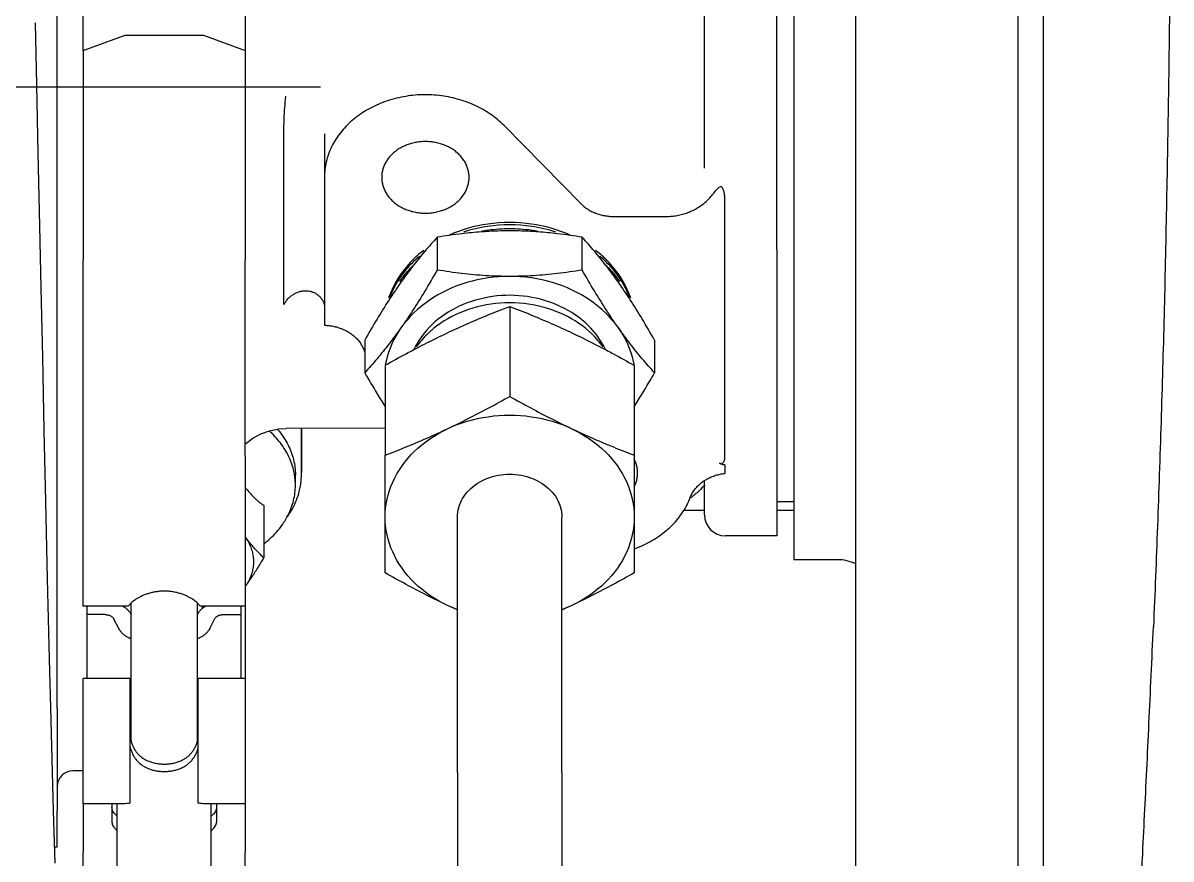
# Model space of a CAD drawing. Header units: millimetres. Extents: x 156850 to 204135, y 56350 to 74150.
# Drawn here: x 175029.2 to 175139, y 62129.1 to 62209.1 of the extents above; entities that cross this region are included whole.
import ezdxf

# ---------------------------------------------------------------- set-up
doc = ezdxf.new("R2010")
doc.units = ezdxf.units.MM
doc.header["$LTSCALE"] = 150
doc.linetypes.add('X-2F-PLAN$0$CENTER', pattern=[2, 1.25, -0.25, 0.25, -0.25])
doc.layers.add('-----33 Equipment', color=5, linetype='Continuous')

# ---------------------------------------------------------------- blocks, each defined once
blk = doc.blocks.new('X-2F-PLAN$0$A$C73FA2420')
at = {"color": 0, "linetype": 'X-2F-PLAN$0$CENTER', "ltscale": 2}
blk.add_line((2448.733949000714, 1095.974610281875), (2448.733949000714, 580.5806102819042), dxfattribs=at)
at = {"color": 0, "linetype": 'Continuous'}
for p, q in [((2376.025515997666, 606.0186525559984), (2376.028137515648, 605.7820058118086)), ((2376.028132098494, 605.782005811925), (2376.557571513578, 605.7820513985935)), ((2376.557571513578, 605.7820513985935), (2379.509900788893, 605.7821116466075)), ((2389.291750744218, 605.7821742640226), (2379.509900788893, 605.7821116466075)), ((2389.291750744218, 605.7821742640226), (2511.628775831661, 605.7815814896021)), ((2383.299319092766, 603.2822424360784), (2383.29936565354, 604.2652533248183)), ((2371.922725867713, 603.284080417885), (2375.517801199458, 603.2836038926034)), ((2380.148041852517, 603.2831704528071), (2375.517801199458, 603.2836038926034)), ((2380.14821174473, 599.5394557471736), (2380.148034458747, 603.2823907597922)), ((2380.148041779641, 603.2823907666025), (2382.081142671406, 603.2822333081276)), ((2382.081142671406, 603.2822333081276), (2382.748040573089, 603.2822353633819)), ((2382.748040573089, 603.2822353633819), (2382.894911929616, 603.2822368181078)), ((2382.894911929616, 603.2822368181078), (2383.663025186164, 603.2822489751852)), ((2383.663025186164, 603.2822489751852), (2389.161778875161, 603.282524837181)), ((2389.161778875161, 603.282524837181), (2389.548028357327, 603.2825573920272)), ((2389.548028357327, 603.2825573920272), (2390.185268150759, 603.2826156310039)), ((2390.185268150759, 603.2826156310039), (2390.631893371115, 603.2826622831053)), ((2390.631893371115, 603.2826622831053), (2392.148030429496, 603.2829591513728)), ((2392.148247590056, 598.7829591580085), (2392.148034445243, 603.2829591457848)), ((2392.148052655626, 602.8984946683049), (2398.246912964387, 602.898401415383)), ((2398.246912964387, 602.898401415383), (2399.053570349817, 602.8984839572804)), ((2398.246994334972, 601.1804719201173), (2398.246912964387, 602.898401415383)), ((2399.053753733751, 599.026806143811), (2399.053552166326, 603.2823823142098)), ((2399.053568675648, 603.2823823179933), (2400.891199153266, 603.2822254187777)), ((2400.891199153266, 603.2822254187777), (2401.053552170051, 603.2822251726175)), ((2401.053552170051, 603.2822251726175), (2406.718353100005, 603.2824201593758)), ((2406.718353100005, 603.2824201593758), (2406.783899403643, 603.2824241679045)), ((2406.783899403643, 603.2824241679045), (2407.953170112101, 603.2825073372805)), ((2407.953170112101, 603.2825073372805), (2408.105802882928, 603.282519936678)), ((2408.105802882928, 603.282519936678), (2408.992798970197, 603.2825976224849)), ((2408.992798970197, 603.2825976224849), (2409.053551767021, 603.2826038200292)), ((2409.053551767021, 603.2826038200292), (2409.856316522113, 603.2826909879223)), ((2409.856316522113, 603.2826909879223), (2413.406619627029, 603.2829337253934)), ((2413.406619627029, 603.2829337253934), (2432.153963066172, 603.2835904581007)), ((2452.219865300925, 603.2844458235195), (2432.153963066172, 603.2835904581007)), ((2452.219865300925, 603.2844458235195), (2453.675944400718, 599.2845192342065)), ((2452.220031776465, 603.2845308731776), (2524.399016373791, 603.2914221155806)), ((2380.148164676968, 600.5331704610144), (2378.402312456514, 600.5333338913042)), ((2370.505618649535, 600.0326819620095), (2380.148188383086, 600.0326776542934)), ((2396.919316288899, 599.8826675898163), (2397.827458703076, 600.3441025600187)), ((2380.20970212575, 598.7823453323217), (2383.028358628624, 598.782238421787)), ((2383.028358628624, 598.782238421787), (2386.435978075257, 598.7823505447013)), ((2386.143721295521, 598.707674994017), (2399.349381547188, 598.7076690946124)), ((2386.435978075257, 598.7823505447013), (2389.548249681829, 598.7825575046008)), ((2389.548249681829, 598.7825575046008), (2389.998087211628, 598.7825981130009)), ((2389.998087211628, 598.7825981130009), (2390.441416530055, 598.782642322185)), ((2390.441416530055, 598.782642322185), (2392.148239618167, 598.7829591638292)), ((2453.675944400718, 599.2845192342065), (2453.67629964184, 591.7845192545792)), ((2380.210010001436, 592.2823453500168), (2383.029517098214, 592.2822384507745)), ((2383.029517098214, 592.2822384507745), (2386.437774774968, 592.2823506399291)), ((2386.142656524084, 592.3576749945059), (2399.350374714122, 592.3576690942282)), ((2386.437774774968, 592.2823506399291), (2389.548553414177, 592.2825575218885)), ((2389.548553414177, 592.2825575218885), (2389.998395087314, 592.2825981305796)), ((2389.998395087314, 592.2825981305796), (2390.442424317938, 592.282642414677)), ((2390.442424317938, 592.282642414677), (2392.148547492805, 592.2829591814079)), ((2392.148768610437, 587.7829591879272), (2392.148555465741, 592.2829591757036)), ((2398.860986354994, 591.8647563580889), (2399.054092966369, 591.8647875683964)), ((2399.05428633152, 587.782382356294), (2399.054084764095, 592.0379585194751)), ((2453.67629964184, 591.7845192545792), (2452.22059946612, 587.7844458656036)), ((2370.505614629015, 591.0326819620095), (2380.148614672595, 591.0326776541187)), ((2380.148768623942, 587.7823908018763), (2380.148591338075, 591.5253234495176)), ((2396.919728311128, 591.1838830881752), (2397.827914428664, 590.7226339753252)), ((2380.148638331913, 590.5331704881974), (2378.402786111459, 590.5333339184872)), ((2398.247529286542, 589.8863504818873), (2398.247610657127, 588.1684209866798)), ((2371.928424270358, 587.7840796008823), (2375.518535364652, 587.7836039346876)), ((2380.148776022019, 587.7831704948912), (2375.518535364652, 587.7836039346876)), ((2382.081881345133, 587.7822333502118), (2380.148775949026, 587.7823908086866)), ((2382.748774738284, 587.7822354055243), (2382.081881345133, 587.7822333502118)), ((2382.895646094927, 587.7822368600755), (2382.748774738284, 587.7822354055243)), ((2383.663762230426, 587.7822490173276), (2382.895646094927, 587.7822368600755)), ((2389.16251438309, 587.7825248793815), (2383.663762230426, 587.7822490173276)), ((2389.548762522521, 587.7825574341114), (2389.16251438309, 587.7825248793815)), ((2390.186003123643, 587.7826156732044), (2389.548762522521, 587.7825574341114)), ((2390.632627848419, 587.7826623251894), (2390.186003123643, 587.7826156732044)), ((2392.14876459667, 587.7829591935151), (2390.632627848419, 587.7826623251894)), ((2392.148750348482, 588.1685142394854), (2398.247610657127, 588.1684209866798)), ((2399.054285621271, 587.78960663412), (2392.148763936479, 587.7888942469144)), ((2398.247610657127, 588.1684209866798), (2399.054268042673, 588.1685035285191)), ((2400.89193723572, 587.7822254608036), (2399.054302839679, 587.7823823600193)), ((2401.054286742699, 587.7822252145852), (2400.89193723572, 587.7822254608036)), ((2406.719087265199, 587.7824202015181), (2401.054286742699, 587.7822252145852)), ((2406.784634881653, 587.7824242099887), (2406.719087265199, 587.7824202015181)), ((2407.953907054034, 587.7825073795975), (2406.784634881653, 587.7824242099887)), ((2408.106537048123, 587.7825199788203), (2407.953907054034, 587.7825073795975)), ((2408.993537086411, 587.7825976649765), (2408.106537048123, 587.7825199788203)), ((2409.054286339669, 587.7826038621133), (2408.993537086411, 587.7825976649765)), ((2409.857050687424, 587.7826910300064), (2409.054286339669, 587.7826038621133)), ((2413.407353792223, 587.7829337674193), (2409.857050687424, 587.7826910300064)), ((2413.407353792223, 587.7829337674193), (2432.155766756041, 587.7835905393003)), ((2452.22059946612, 587.7844458656036), (2432.155766756041, 587.7835905393003)), ((2524.515389386448, 587.7914634695044), (2452.220765940961, 587.7845309149125)), ((2408.693593975971, 586.0103081840207), (2403.673121842206, 586.0103081840207)), ((2427.919524550671, 584.0844453740283), (2444.724081660039, 584.0831361737219)), ((2410.633897747379, 582.9917313756305), (2411.598079161835, 582.9917313756305)), ((2416.08778574504, 574.4088676518877), (2416.050784264109, 583.8821890020045)), ((2411.031376659754, 582.4352277201251), (2411.695311447489, 582.4011133341119)), ((2411.695134581416, 582.3943627682747), (2411.942514296854, 582.3878813731135)), ((2411.695311447489, 582.4011133341119), (2416.056569140521, 582.4011133341119)), ((2411.942514296854, 582.3878813731135), (2416.056701172376, 582.3673098246218)), ((2444.254485053243, 580.2102446730132), (2425.933710292913, 580.2076186406775)), ((2424.522401965922, 576.3605041435803), (2421.390980035649, 576.3601746024797)), ((2402.235080177314, 574.4085949960281), (2407.582913245424, 574.4085652055219)), ((2407.582913245424, 574.4085652055219), (2413.496908116387, 574.4085949960281)), ((2422.107969161472, 574.4095011972822), (2413.496908116387, 574.4085949960281)), ((2434.351906868513, 569.4311178210191), (2431.220484938356, 569.4307882799185)), ((2383.13048868312, 567.501034961897), (2368.447015088168, 567.501034961897)), ((2383.130315573653, 567.5010349528166), (2404.021242734743, 567.501940373797)), ((2404.020889659645, 567.5019403552287), (2407.582799277618, 567.5023151995265)), ((2427.73929534771, 562.5032512189937), (2419.128234302625, 562.5023450176814)), ((2437.582566072932, 555.7117464215262), (2445.041710593505, 563.043140806898)), ((2383.13048868312, 557.501034961897), (2368.447177379043, 557.501034961897)), ((2383.130661792471, 557.5010349709773), (2404.021588953561, 557.501940392016)), ((2404.021942028543, 557.5019404105842), (2407.583851646516, 557.502315254882)), ((2431.219845571555, 555.5743819120107), (2434.351267501828, 555.5747114531114)), ((2436.342540967278, 552.548779845878), (2436.343241876108, 547.4876078803791)), ((2407.583737678826, 550.5960652488866), (2402.235904610716, 550.5960950393928)), ((2413.497732549673, 550.5960950393928), (2407.583737678826, 550.5960652488866)), ((2422.108793594874, 550.5970012405887), (2413.497732549789, 550.5960950392764)), ((2424.521123232436, 548.6476914075902), (2421.389701302163, 548.6473618664895)), ((2408.233949000714, 545.8439919694792), (2408.233949000714, 543.8787044173805)), ((2407.785033399239, 543.8785048460122), (2411.070313070086, 543.8793326216983)), ((2407.862138726166, 543.8785739931045), (2411.070313309901, 543.87933223648)), ((2440.960127043421, 543.8840347917867), (2485.116580731818, 543.8896496052039)), ((2405.785983614624, 536.9682279421249), (2405.785303641227, 541.8782278937288)), ((2412.567008242477, 541.9281738079153), (2411.764681970584, 541.9280486596981)), ((2413.322874899022, 541.9241831058753), (2437.984790613642, 541.9280005216133)), ((2409.037422963302, 536.9690586215002), (2405.785997375264, 536.9682279403205)), ((2408.233949000714, 536.9688980256906), (2408.233949000714, 535.3215739232255)), ((2491.637966759037, 536.9801173669985), (2409.037422963302, 536.9690586215002)), ((2409.037651189254, 535.3212173043867), (2409.037423036527, 536.9686782255885)), ((2403.500873957528, 531.1595618196297), (2403.500297726714, 535.3204504504101)), ((2409.037651098566, 535.321721102926), (2403.500315515441, 535.3204504534951)), ((2488.386771473102, 535.3327100637252), (2409.037651098566, 535.321721102926)), ((2348.020877678995, 529.4016176704899), (2385.058078451897, 529.4054076966131)), ((2385.058078451897, 529.4054076966131), (2568.459520660923, 529.410558648)), ((2385.058886089013, 513.9054070960265), (2348.021685259417, 513.9016163549968)), ((2568.380198335275, 513.9105703132227), (2385.058886089013, 513.9054070960265)), ((2525.383219978074, 511.4884457596927), (2368.568378057214, 511.5061365782749))]:
    blk.add_line(p, q, dxfattribs=at)
for points in [[(2415.854367327993, 607.0021360616083), (2422.870048747165, 607.1506382126827), (2429.491059918771, 607.2991952096927), (2435.459490196547, 607.4256084808148)], [(2435.45943968033, 607.4256074705045), (2442.396376344725, 607.5742698886315), (2448.951492006541, 607.7222635559156), (2454.857837406103, 607.8468087671208)], [(2374.469656439382, 605.9739529545186), (2379.475586739718, 606.1177725482266), (2384.432729703141, 606.2608362627216), (2389.331774982507, 606.3924535894184), (2394.031103666755, 606.5052827430773)], [(2394.030636442127, 606.5052721967804), (2401.688583786716, 606.6853786081192), (2409.05774980667, 606.8581779783126), (2415.854567594477, 607.0021400232217)], [(2414.587646423955, 587.7829750829842), (2414.630516591365, 587.7391546537983), (2415.136380325188, 587.048922944814), (2415.541164534166, 586.2842877759831), (2415.836526706116, 585.4564035399235), (2416.011162970914, 584.5744286429253), (2416.053229476092, 583.8822497295914)]]:
    blk.add_lwpolyline(points, dxfattribs=at)
for centre, radius, start, end in [((2381.779365653871, 604.2652241914766), 1.52, 0.001098166352612325, 88.8108405055648), ((2407.785303622019, 541.8785048685968), 2, 90.00793474551011, 180.0079347455097), ((2399.500873995945, 531.1590078697773), 4, 333.9900723417545, 0.007934745509656838)]:
    blk.add_arc(centre, radius, start, end, dxfattribs=at)
for points, start_tangent, end_tangent in [([(2378.402199005359, 600.5333338922937), (2378.201365281013, 600.5040424881154), (2378.002776803914, 600.416474071506), (2377.80887529382, 600.2716553012142), (2377.621934068389, 600.0712840447086), (2377.592831656337, 600.0342427685973)], (-0.9999999971004535, -7.613540196643432e-05), (-0.6093579296505668, -0.7928952727585379)), ([(2378.985277615138, 600.0342452281038), (2379.014453011216, 600.0713814761257), (2379.201394236647, 600.2717527326313), (2379.395295746857, 600.416571502923), (2379.593884223839, 600.5041399194743), (2379.794717948185, 600.5334313237108)], (0.6093154835437505, 0.792927891751265), (0.999999997099393, 7.613538851972928e-05)), ([(2398.246994334972, 601.1804719201173), (2398.239579163957, 601.045080927317), (2398.217493509874, 600.9128402858041), (2398.181251534028, 600.7868279943941), (2398.131696856348, 600.6699770888081), (2398.069982933113, 600.565007392317), (2397.997546211816, 600.474362207402), (2397.916072694352, 600.4001514491974), (2397.827458703076, 600.3441025600187)], (4.736550606752654e-05, -0.9999999988791386), (-0.8915169130564682, -0.452987410131782)), ([(2380.20970212575, 598.7823453323217), (2380.171623741277, 599.1209010762977), (2380.150817146758, 599.4181373576284), (2380.148185827886, 599.5442773572868)], (-0.1246974637911795, 0.9921948107719063), (-0.0006736546621009147, 0.9999997730946241)), ([(2395.922835413483, 598.7087127988925), (2396.016857035342, 598.9160285139224), (2396.160614340915, 599.1683062323136), (2396.325328256818, 599.394251577789), (2396.508543277858, 599.590496225981), (2396.707528090337, 599.754114621086), (2396.919316288899, 599.8826675898163)], (0.3778856662321131, 0.9258522685916486), (0.8915169130620269, 0.4529874101129385)), ([(2399.056391564896, 599.4802714816178), (2399.015080238809, 599.4140457249014), (2398.850366323022, 599.1881003793096)], (-0.5164761959162857, -0.8563015468010876), (-0.6359842046175744, -0.7717020742982954)), ([(2385.27280345792, 598.7078302477021), (2384.949522226583, 598.5780003712862), (2384.647469886928, 598.4147685599746), (2384.369474157807, 598.217435927887), (2384.116497003706, 597.9844436718267), (2383.89058925875, 597.7150761692901), (2383.694603055599, 597.410331619205), (2383.531548041268, 597.0735702136881), (2383.403793864883, 596.710432086722), (2383.312564703287, 596.3278971578111), (2383.258043719223, 595.9330515469774), (2383.239941325737, 595.5323433831218)], (-0.9464521956974632, -0.3228439890387682), (4.736549396062364e-05, -0.9999999988784711)), ([(2386.142717712326, 598.7111340726842), (2386.01035751123, 598.6701728487969), (2385.693448724691, 598.5486385936965), (2385.396315222024, 598.3975075256894), (2385.119560405263, 598.2138500164147), (2384.864430295071, 597.9944879554096), (2384.633348433767, 597.7366668556933), (2384.43002200732, 597.4392836038023), (2384.258895909763, 597.1043423510273), (2384.123941673315, 596.7376260771998), (2384.027472605347, 596.3476324930089), (2383.969952728949, 595.9433131294209), (2383.950898265815, 595.5324244386284)], (-0.9603956874538583, -0.2786397737658822), (4.736550605136941e-05, -0.9999999988781835)), ([(2385.533368702163, 598.7856741793221), (2385.27280345792, 598.7078302477021)], (-0.9680901283166942, -0.2506022814176068), (-0.9464521956843531, -0.3228439890740803)), ([(2386.435447311844, 598.7848086958984), (2386.346230063122, 598.7646208376973), (2386.142717712326, 598.7111340726842)], (-0.9774739849753834, -0.2110559373525066), (-0.960395687472213, -0.2786397736972759)), ([(2389.498055612552, 598.7070933934301), (2389.528797151055, 598.7649836044875), (2389.536720365984, 598.7816800891305)], (0.4942744914836315, 0.869305888091329), (0.4068370030882539, 0.913500767868445)), ([(2390.357378888526, 598.7077108632075), (2390.359130929108, 598.7094017724157), (2390.44062462647, 598.7842975303065)], (0.7193945942697794, 0.6946016254737233), (0.7620712239502866, 0.6474932043144045)), ([(2398.850366323022, 599.1881003793096), (2398.66715130175, 598.9918557311757), (2398.468166489387, 598.828237336129), (2398.270034732763, 598.7067067893222)], (-0.6359842046686272, -0.7717020742551765), (-0.8870906881022723, -0.4615951809598292)), ([(2399.11977731972, 598.9080472179921), (2399.060562001076, 598.9914474553079), (2399.055023222463, 599.0279294681968)], (-0.7154899215339197, 0.6986230544331558), (0.003430566295736364, 0.999994115593597)), ([(2399.350518283783, 598.7087558560888), (2399.30827332323, 598.7517269944074), (2399.202618607902, 598.847735764226), (2399.11977731972, 598.9080472179921)], (-0.6910393935986695, 0.7228170975420593), (-0.8532218231433994, 0.521548195761836)), ([(2399.351527722436, 592.3565676262951), (2399.4325642396, 592.4457626247895), (2399.568809985183, 592.6147759016021), (2399.71159724216, 592.8186224764213), (2399.856708104606, 593.0577977232169), (2399.999538669479, 593.3326655916753), (2400.134272571304, 593.6414484439883), (2400.254725579172, 593.9804944191128), (2400.355062075425, 594.3446314602043), (2400.430599143147, 594.7289749450283), (2400.477584326407, 595.1280843419954), (2400.493400334031, 595.5348887796863), (2400.477121845237, 595.9417428239831), (2400.429627265665, 596.3411564488779), (2400.353414452518, 596.7263097832911), (2400.25243684242, 597.0907430162188), (2400.132025648956, 597.4282408176805), (2399.998303589527, 597.7339684278122), (2399.856632655603, 598.0064223799272), (2399.711445593624, 598.2457348288153), (2399.567991642049, 598.4504832085804), (2399.431901628384, 598.6192278750823), (2399.350518283783, 598.7087558560888)], (0.6907608144179727, 0.7230833266356447), (-0.691039393655688, 0.7228170974854293)), ([(2383.239941325737, 595.5323433831218), (2383.258081678301, 595.1316352165304), (2383.312640062184, 594.7367897147778), (2383.403905421845, 594.3542554146261), (2383.531693918747, 593.9911188381957), (2383.694780728314, 593.6543604346225), (2383.89079567662, 593.3496209196746), (2384.116728850058, 593.0802609660313), (2384.369728072546, 592.8472792162211), (2384.647742603789, 592.6499604790006), (2384.949810535414, 592.4867464405252), (2385.271626045927, 592.3574429338914)], (4.736550200612241e-05, -0.9999999988783049), (0.9463284595052773, -0.3232065078711977)), ([(2383.950898265815, 595.5324244386284), (2383.969991657417, 595.1215356959146), (2384.027549840393, 594.7172164805233), (2384.124055868015, 594.3272236259072), (2384.259044869686, 593.9605093731079), (2384.430202726624, 593.625572211924), (2384.633557417663, 593.328195720329), (2384.864663826651, 593.0703846500255), (2385.119814216974, 592.8510367763229), (2385.396585960407, 592.6673972379067), (2385.693733852473, 592.5162881371216), (2386.010654240847, 592.3947806725046), (2386.141655252781, 592.3542272432242)], (4.736550447727807e-05, -0.9999999988780547), (0.9603230032778731, -0.2788901744094779)), ([(2380.148565910989, 591.5205062102759), (2380.151183247915, 591.6465727748), (2380.171958383988, 591.943767070421), (2380.210010001436, 592.2823453500168)], (0.0005799279115312203, 0.9999998318431057), (0.1246155396941615, 0.9922051034271423)), ([(2385.271626045927, 592.3574429338914), (2385.276016575983, 592.3559467343148), (2385.534279500716, 592.2789583643316)], (0.946328459379037, -0.3232065083312248), (0.968151016277072, -0.250366950055923)), ([(2386.141655252781, 592.3542272432242), (2386.346535971039, 592.300364734896), (2386.437239393941, 592.2798659733962)], (0.9603230032505137, -0.278890174494618), (0.9775637906257627, -0.210639586127847)), ([(2389.535072213621, 592.2828500489122), (2389.529103351641, 592.3007275465061), (2389.500053567463, 592.3592042726232)], (-0.2835557577724325, 0.9589557509165001), (-0.5214788492120725, 0.853264208692183)), ([(2390.440941124922, 592.2816202915856), (2390.358269330813, 592.3576478401083)], (-0.761924885081329, 0.6476653993354986), (-0.7195511053220409, 0.6944394911206776)), ([(2396.919728311128, 591.1838830881752), (2396.707927936688, 591.31239271292), (2396.508927626419, 591.4759703839081), (2396.325694016647, 591.6721775348997), (2396.160958698369, 591.8980891692918), (2396.01717749564, 592.150337464991), (2395.923551883316, 592.3566164094955)], (-0.8915993892074824, 0.4528250535983576), (-0.3783221142031651, 0.9256740127616944)), ([(2398.272875233204, 592.3587963610771), (2398.468478609342, 592.2386303063831), (2398.667478919728, 592.0750526355114), (2398.850712529384, 591.8788454845198)], (0.886343484003491, -0.4630283235047342), (0.6360916240169487, -0.7716135340041641)), ([(2398.850712529384, 591.8788454845198), (2399.015447847662, 591.6529338501277), (2399.056765529327, 591.5867164119845)], (0.6360916238322141, -0.7716135341553445), (0.5165823693095974, -0.8562374995941504)), ([(2399.055356960627, 592.0368353492813), (2399.060889712884, 592.0732856853865), (2399.120097104227, 592.1566234984202)], (-0.003540087485369931, 0.999993733867971), (0.7156937167812004, 0.6984142780350073)), ([(2399.120097104227, 592.1566234984202), (2399.202870048815, 592.2168416720815), (2399.308534146519, 592.3128229500144), (2399.351527722436, 592.3565676262951)], (0.8534589701901562, 0.521160038952688), (0.6907608144558036, 0.7230833266107927)), ([(2377.594346449361, 591.0311614847742), (2377.622363945935, 590.9955298727145), (2377.809324154514, 590.7951236151275), (2378.003239385202, 590.6502685408923), (2378.201836159336, 590.5626629436156), (2378.402786111459, 590.5333339184872)], (0.6099828173743355, -0.7924146405150313), (0.9999999956203347, -9.36106060203675e-05)), ([(2379.795305054286, 590.5334313499043), (2379.594355102163, 590.5627603749745), (2379.395758328028, 590.6503659723094), (2379.201843097224, 590.7952210464864), (2379.014882888761, 590.9956273041316), (2378.986938450951, 591.0311640125001)], (-0.9999999956214229, 9.361060938313767e-05), (-0.6100252973373224, 0.7923819386007399)), ([(2397.827914428664, 590.7226339753252), (2397.9165337343, 590.6666032174253), (2397.998014283832, 590.5924091287889), (2398.070459592156, 590.501778764592), (2398.132183457725, 590.3968216960784), (2398.181749201962, 590.2799809327116), (2398.218003112008, 590.1539760620217), (2398.240101290867, 590.0217399473186), (2398.247529286542, 589.8863504818873)], (0.891599389209829, -0.452825053582363), (4.736548170517624e-05, -0.9999999988794315)), ([(2400.956499920692, 587.7816422948963), (2401.019429645152, 587.7350078616291)], (0.8022904157914051, -0.5969339064957118), (0.8045723733524421, -0.5938546085038349)), ([(2401.023403573316, 587.7362598467735), (2400.964088813867, 587.77773805568)], (-0.8239277513090206, 0.5666948566992409), (-0.8150480243792887, 0.5793934051704377)), ([(2401.019429645152, 587.7350078616291), (2401.271260524401, 587.5519866427057), (2401.705513929715, 587.2486103376141), (2402.1601965148, 586.9451038730913), (2402.636707553873, 586.6398212815984), (2403.138807233539, 586.3297211366007), (2403.673121842206, 586.0103081840207)], (0.8045723733610396, -0.5938546084912547), (0.8616655485792882, -0.5074765830949093)), ([(2405.647991571808, 587.777626021707), (2405.297883568914, 587.5518920376198), (2404.819356400054, 587.3121025952278), (2404.324249885627, 587.1389228379121), (2403.817988515948, 587.0342501595151), (2403.30611899693, 586.9992313755793), (2402.794249477796, 587.0342501595151), (2402.287988108234, 587.1389228379121), (2401.792881593807, 587.3121025952278), (2401.314354424947, 587.5518920376198), (2401.023403573316, 587.7362598467735)], (-0.8150718925671774, -0.5793598276959515), (-0.8239277511757402, 0.5666948569077942)), ([(2403.673121842206, 586.0103081840207), (2403.986414721818, 586.3297166246921), (2404.30721320305, 586.6398161742836), (2404.64081954502, 586.9451012338977), (2404.991542049684, 587.2486107053119), (2405.362346299575, 587.5519880774082), (2405.65933174931, 587.7834140196792)], (0.6909177556864246, 0.722933368215479), (0.7948845254189764, 0.6067607364089292)), ([(2410.412341166171, 587.7839988754131), (2410.188025263138, 587.606304945075), (2409.893046286074, 587.3557450521039), (2409.619605467422, 587.1024908492109), (2409.365506228758, 586.8445331396069), (2409.128254684969, 586.5791390832164), (2408.905186852906, 586.3026633557165), (2408.693593975971, 586.0103081840207)], (-0.7921738640657203, -0.6102954768723807), (-0.5645882051180341, -0.8253727392151653)), ([(2405.026095054578, 586.0045272288844), (2405.266657383996, 585.7060386365047), (2405.832790637272, 585.0923522118828), (2406.439885243541, 584.549473164021), (2407.08276168583, 584.0820331454743), (2407.560796348029, 583.796595285181)], (0.6115960722620606, -0.7911701741042401), (0.8777693981328774, -0.4790833786510421)), ([(2411.584325734293, 583.0660073693725), (2412.097804836696, 583.168811138894), (2412.81413308077, 583.3887446866138), (2413.511860325816, 583.6940201898105), (2414.185033808812, 584.0820331454743), (2414.827910251101, 584.549473164021), (2415.435004857369, 585.0923522118828), (2415.824566488154, 585.5020750535186)], (0.987916934275405, 0.1549842926536724), (0.6656401472392917, 0.7462728685838075)), ([(2415.988067667931, 584.713090467616), (2415.792091664625, 584.5494731632061), (2415.149215222686, 584.082033145125), (2414.476041740156, 583.6940201896941), (2413.77831449511, 583.3887446864974), (2413.061986250919, 583.1688111387775), (2412.333168467623, 583.0360959420796), (2411.598079161835, 582.9917313756305)], (-0.7574361126083449, -0.6529092856717217), (-0.9999999999998191, 0)), ([(2427.917745457613, 584.0843444723869), (2428.214088052744, 583.8972755076829)], (0.8781442623691968, -0.4783959181113132), (0.809664109294372, -0.5868935424096345)), ([(2444.724081660039, 584.0831361737219), (2445.722455995623, 584.0630510416813), (2446.759795094025, 584.0020047412836), (2447.839300159365, 583.8975920128287)], (0.9999999800376247, 0.000199808599518743), (0.9934300805296493, -0.1144407055997705)), ([(2407.560796348029, 583.796595285181), (2407.755935168825, 583.6940201898105), (2408.453662413871, 583.3887446866138), (2409.169990657945, 583.168811138894), (2409.898808441241, 583.0360959420796), (2410.633897747379, 582.9917313756305)], (0.8777693981448746, -0.4790833786358131), (1.000000000000681, 0)), ([(2407.561339188134, 583.7992099553812), (2408.434460857301, 583.2483151509077), (2410.03278972744, 582.6157505931915), (2411.031397913001, 582.4354340761784)], (0.8093748940694772, -0.5872923299775252), (0.9947380596133907, -0.1024509285315539)), ([(2410.633897747379, 582.9917313756305), (2411.3689870534, 583.0360959420796), (2411.584325734293, 583.0660073693725)], (0.9999999999991588, 0), (0.9879169342705765, 0.1549842926789273)), ([(2428.234386284719, 583.882419139496), (2428.513631123235, 583.645280130615), (2428.744575515739, 583.3886000785278), (2428.929330771789, 583.1185020544217), (2429.071772071766, 582.8346026004874), (2429.172197895125, 582.5358271945152), (2429.226711620926, 582.2312333945301), (2429.234645058168, 581.9302887854865), (2429.197155389353, 581.6351622255752), (2429.11477275833, 581.3496948500979), (2428.988436716376, 581.0794462469057), (2428.820728887222, 580.8319658857072), (2428.61696278688, 580.6161497946014), (2428.385268231621, 580.4406271902844), (2428.135332185659, 580.3120165962027), (2427.875687651569, 580.2338905932265), (2427.612705603708, 580.2077984650969)], (0.8042271459386279, -0.5943220488383616), (-0.9999998294599035, 0.0005840202442133373)), ([(2428.214088052744, 583.8972755076829), (2428.234386284719, 583.882419139496)], (0.8096641084047497, -0.58689354359457), (0.8042271460033786, -0.5943220487371911)), ([(2425.933710292913, 580.2076186406775), (2425.89994596818, 579.7434147429303), (2425.822869559634, 579.2869814436999), (2425.703494926216, 578.844323919795), (2425.543391892221, 578.421263062628), (2425.344665835262, 578.0233620736981), (2425.109930010047, 577.6558533220086), (2424.842271178728, 577.3235695253825), (2424.545209030388, 577.0308802163927), (2424.222649888135, 576.7816342742299), (2423.878835349693, 576.5791093258886), (2423.518286514678, 576.4259686509031)], (-0.02555191802816366, -0.9996734964405084), (-0.9445387240282103, -0.3284000590941418)), ([(2445.041710593505, 563.043140806898), (2445.60206813633, 563.6494894018979), (2446.112910778844, 564.3178484676755), (2446.569654216641, 565.0422200130997), (2446.968199710944, 565.8161032752832), (2447.304971921956, 566.632555873075), (2447.576948142028, 567.4842502077227), (2447.781687658513, 568.3635431146249), (2447.917353266501, 569.262543990917), (2447.982727706549, 570.173187038803), (2447.977224129834, 571.0872995742247), (2447.900891953381, 571.9966782302945), (2447.75441621861, 572.8931626768899), (2447.539111390826, 573.7687082712073), (2447.256909574964, 574.6154582455056), (2446.910343174124, 575.4258142405888), (2446.502522118622, 576.1925045654061), (2446.037105920957, 576.9086494314834), (2445.518271197216, 577.5678221975104), (2444.950674316497, 578.1641072359052), (2444.339407736203, 578.6921547750826), (2443.689956674119, 579.1472261757008), (2443.008149100584, 579.5252376245917), (2442.300104151829, 579.822796579625), (2441.572173748282, 580.0372335066204), (2440.830890610814, 580.1666236371966), (2440.08322771464, 580.2098072691006)], (0.7131876632914464, 0.7009731499350847), (-0.9999999944953949, -0.0001049220784103298)), ([(2421.390980035649, 576.3601746024797), (2419.369031149079, 575.1736044238787), (2418.142063060077, 574.4155542305089)], (-0.8682738548695016, -0.4960851871910327), (-0.8452307064523956, -0.5344015838958605)), ([(2425.690975124249, 572.8954167460906), (2424.142394820927, 574.0373784393887), (2422.726413836121, 575.1817643545801), (2421.390980035649, 576.3601746024215)], (-0.8173237157665656, 0.5761787427926532), (-0.7360651137474058, 0.6769107388159503)), ([(2423.518286514678, 576.4259686509031), (2423.352368617314, 576.3670656955219)], (-0.9445387240951129, -0.3284000589047733), (-0.9401773706676059, -0.3406853558483932)), ([(2428.482505578198, 573.9586384666036), (2428.360215464141, 574.0381442212965), (2426.529524790472, 575.1824976149946), (2424.522401965922, 576.3605041435221)], (-0.8377115749832911, 0.546112916104223), (-0.868204483903535, 0.4962065841257055)), ([(2399.136748399469, 568.4554402164067), (2400.11048749357, 570.4432619190775), (2401.139613273903, 572.4151933633839), (2402.235080177314, 574.4085949960863)], (0.4275094816815222, 0.9040108644658943), (0.4896851499758167, 0.8718993370184426)), ([(2399.136748399585, 568.4554402164067), (2401.313877528883, 571.6230258155847), (2404.247212938615, 573.6905336902128), (2407.582913245424, 574.4085652055219)], (0.4275094817106305, 0.9040108644520626), (0.9999999999999651, -9.195953852327366e-12)), ([(2407.582913245424, 574.4085652055219), (2410.918663271354, 573.6905336900963), (2413.852141843061, 571.6230258155265), (2416.029490308021, 568.4554402162903)], (1.000000000000057, -9.195822856802949e-12), (0.4275606362289374, -0.9039866715541406)), ([(2413.496908116387, 574.4085949960863), (2414.292762117693, 572.4009626954212), (2415.128105431795, 570.4316476199892), (2416.029490308021, 568.4554402162903)], (0.3586706429266817, -0.9334641770858497), (0.4275606362002548, -0.9039866715676381)), ([(2422.107969161472, 574.4095011972822), (2423.211369499681, 572.401601484511), (2423.786128329113, 571.3140798434033)], (0.4897379966100295, -0.8718696546366348), (0.4616179849810718, -0.887078821718795)), ([(2422.16714137129, 574.3826164472848), (2422.119603729923, 574.3907288180781)], (-0.985241742311248, 0.1711686571547469), (-0.9862483462177253, 0.1652700807747481)), ([(2425.690975124366, 572.8954167459742), (2422.483059728169, 574.321191046678), (2422.16714137129, 574.3826164472848)], (-0.8173237157711933, 0.5761787427858139), (-0.9852417421765987, 0.1711686579872439)), ([(2440.083664857666, 574.739805715275), (2439.686160188285, 574.7114805206074), (2439.294038916123, 574.6270110469195), (2438.912603808334, 574.4875395988929), (2438.547013120726, 574.2949522885028), (2438.202210840071, 574.051853529003), (2437.882859825739, 573.7615308138193), (2437.593278752407, 573.4279102598084), (2437.337383707054, 573.0555035124999), (2437.118635231513, 572.6493467345135), (2436.939991523628, 572.2149324992206), (2436.803868432879, 571.7581355142174), (2436.712106790626, 571.2851331747952), (2436.66594751575, 570.8023220264004), (2436.666014833259, 570.3162312615314), (2436.712307832786, 569.833434423781), (2436.804200480809, 569.3604605122819), (2436.940450086957, 568.903705687786), (2437.119214109029, 568.4693467757315), (2437.338075070526, 568.0632577351062), (2437.594073252054, 567.6909302237909), (2437.883746717591, 567.3573993325117), (2438.203178130323, 567.0671754943905), (2438.548047728487, 566.8241834890796), (2438.913691742229, 566.6317093666294), (2439.2951654637, 566.4923560090829), (2439.687310115085, 566.4080079317791), (2440.084683001274, 566.3798057796084)], (-0.9999999880193416, -0.0001547899049756873), (0.9999999945126836, 0.0001047627896547102)), ([(2440.084822612815, 566.3798057978274), (2440.482327282079, 566.4081309923786), (2440.874448554358, 566.4926004661829), (2441.25588366203, 566.6320719142095), (2441.621474349638, 566.8246592244832), (2441.96627663041, 567.0677579840994), (2442.285627644625, 567.358080699225), (2442.575208718074, 567.691701253294), (2442.83110376331, 568.0641080004862), (2443.049852238852, 568.4702647785889), (2443.228495946736, 568.9046790138236), (2443.364619037602, 569.361475998885), (2443.456380679738, 569.8344783383072), (2443.502539954614, 570.3172894865857), (2443.502472637105, 570.8033802515129), (2443.456179637695, 571.286177089205), (2443.364286989672, 571.7591510007042), (2443.228037383524, 572.2159058253164), (2443.049273361219, 572.6502647374291), (2442.830412399839, 573.0563537778798), (2442.574414218427, 573.4286812893115), (2442.28474075289, 573.7622121805907), (2441.965309340041, 574.0524360185955), (2441.620439741993, 574.2954280240228), (2441.254795728135, 574.4879021464731), (2440.873322006781, 574.6272555040196), (2440.481177355396, 574.7116035813233), (2440.083804469206, 574.7398057333776)], (0.9999999880199674, 0.0001547899050240049), (-0.9999999945128264, -0.0001047627896568777)), ([(2430.051913380274, 572.8958745492855), (2428.482505578198, 573.9586384666036)], (-0.8173236919433625, 0.5761787765854943), (-0.8377115749897784, 0.5461129160971468)), ([(2433.100811858196, 570.7218383142026), (2432.257394281216, 571.695292565506), (2429.300730220508, 573.7799576082034), (2428.52198536112, 574.0801261598244)], (-0.6099215928612852, 0.7924617659930192), (-0.9494584565678081, 0.3138927193368299)), ([(2430.228918416426, 573.1608998245792), (2429.071813234477, 573.780095492315), (2428.618537145667, 573.9653374429909)], (-0.8450820871722475, 0.5346365737022565), (-0.9360993822505987, 0.3517356202435603)), ([(2432.553472892614, 571.1172483739792), (2432.028194396524, 571.6959316671127), (2430.228918416426, 573.1608998245792)], (-0.6451579553177734, 0.7640492213796191), (-0.8450820871865584, 0.5346365736800933)), ([(2431.220484938356, 569.4307882799185), (2429.198645569268, 570.6176926111802), (2427.371084431652, 571.7606625957997), (2425.690975124249, 572.8954167460906)], (-0.8682044839012499, 0.4962065841299008), (-0.8173237157696157, 0.5761787427877383)), ([(2430.605407892261, 562.502520400798), (2430.012786312611, 566.6068334453157), (2428.30602172378, 570.2162484672735), (2425.690975124366, 572.8954167459742)], (4.614229977426016e-05, 0.9999999989354412), (-0.8173237157611614, 0.5761787427997477)), ([(2431.582274910645, 571.7679765135981), (2430.051913380274, 572.8958745492855)], (-0.791752899037945, 0.6108415071567148), (-0.8173236919424542, 0.5761787765871864)), ([(2430.124216365512, 573.0042007475859), (2431.597688736627, 571.7833318571211)], (0.82838389811887, -0.5601607959663033), (0.7068374256258226, -0.7073760341815698)), ([(2423.618635830353, 553.3549739278969), (2425.926159711322, 555.0051272449782), (2427.710298211197, 557.6082581357914), (2428.671792256646, 560.792906369199), (2428.683434358682, 564.1305999914184), (2427.746426297235, 567.3211300672847), (2425.979057059856, 569.9470919861924), (2423.613480263622, 571.654922546295)], (0.9100193548718327, 0.4145657652994598), (-0.9097879661900564, 0.415073314699717)), ([(2423.786128329113, 571.3140798434033), (2424.238877666648, 570.4322924799053), (2425.206713156076, 568.4564059987315)], (0.4616179849871577, -0.8870788217156963), (0.4275606362059513, -0.903986671564898)), ([(2423.86714473716, 553.575527705194), (2425.06129655824, 554.5982956226799), (2426.948368883925, 557.3433021355304), (2427.95255320624, 560.7107114113169), (2427.952730707475, 564.2943663112819), (2426.948879978387, 567.6620274186134), (2425.062079600757, 570.4075072199921), (2423.865994658321, 571.4320173260057)], (0.8160657291807246, 0.577959103792387), (-0.8161247529539846, 0.5778757544794613)), ([(2431.700854954077, 571.676149122999), (2431.582274910645, 571.7679765135981)], (-0.7895398311472506, 0.6136993197296617), (-0.7917528989368839, 0.6108415072810851)), ([(2431.597688736627, 571.7833318571211), (2431.702372856205, 571.6770795579068)], (0.7068374255824702, -0.7073760342225064), (0.6967996544251571, -0.7172658095837094)), ([(2432.987018770655, 570.6344075418892), (2431.700854954077, 571.676149122999)], (-0.7642469089193422, 0.644923764647128), (-0.7895398310699286, 0.6136993198252122)), ([(2434.351906868513, 569.4311178210191), (2433.006702148239, 570.6177867472288), (2432.987018770655, 570.6344075418892)], (-0.7360651137587578, 0.6769107388031994), (-0.7642469089467512, 0.6449237646442452)), ([(2430.605407892144, 562.502520400798), (2430.67682306387, 564.7860464631813), (2430.884256245219, 567.074405323423), (2431.22048493824, 569.4307882799185)], (4.614232324155405e-05, 0.9999999989354573), (0.1633946995644946, 0.9865607797566872)), ([(2434.528396670008, 568.2917784138117), (2434.351906868513, 569.4311178210191)], (-0.142378846408158, 0.9898122367882435), (-0.1633116248866986, 0.986574535033571)), ([(2398.694895327091, 567.5046388325281), (2399.136748399469, 568.4554402164067)], (0.4153544232722861, 0.9096596633179083), (0.4275094816454634, 0.9040108644828673)), ([(2398.747021097224, 567.5418187287287), (2399.136748399585, 568.4554402164067)], (0.3571470712039982, 0.9340481623182016), (0.427509481632721, 0.9040108644888071)), ([(2416.029490308021, 568.4554402162903), (2417.188111204654, 564.5698231019196), (2417.188254366629, 560.4348073526053), (2416.02990252478, 556.5491902381182)], (0.4275606361341753, -0.9039866715990126), (-0.427509481644524, -0.9040108644834183)), ([(2416.029490308021, 568.4554402162903), (2417.003367046011, 566.4676256052917), (2418.032629369525, 564.495714492281), (2419.128234302625, 562.5023450176814)], (0.4275606362176106, -0.9039866715593926), (0.4897379966173653, -0.8718696546325765)), ([(2425.206713156076, 568.4564059987315), (2426.11300656572, 566.4690295135952), (2426.949078312726, 564.4971163938753), (2427.73929534771, 562.5032512189937)], (0.4275606362151796, -0.9039866715607383), (0.3586706429399966, -0.9334641770808275)), ([(2434.86546397896, 565.2256705499021), (2434.687886302127, 567.0750754682813), (2434.528396670008, 568.2917784138117)], (-0.07306061833681156, 0.9973275019010459), (-0.1423788464459144, 0.989812236782836)), ([(2434.543278442812, 556.7039441902307), (2435.618060040404, 560.4185947093065), (2435.618464077241, 564.5861025879276), (2434.543620064738, 568.302904682816)], (0.4122918293096591, 0.9110518357835972), (-0.4122174410003576, 0.91108549617213)), ([(2407.582793556037, 567.4993082794826), (2408.494549088413, 567.3769547792035), (2410.136854864541, 566.4114726323751), (2411.273402825696, 564.6717339187744), (2411.679085709155, 562.5023152271751)], (0.9999999947450927, 0.0001025224784799882), (4.010216033660596e-05, -0.9999999991959164)), ([(2434.846735866857, 558.079107285128), (2435.389595674817, 560.4191816906095), (2435.389816218638, 564.5867379232077), (2434.846478372347, 566.9291875769268)], (0.3090342953267511, 0.9510508947010871), (-0.3090834118083424, 0.9510349333988151)), ([(2434.966344501125, 562.5019663643907), (2434.895141368383, 564.7864700435894), (2434.86546397896, 565.2256705499021)], (7.408709386914635e-05, 0.9999999972555191), (-0.07306061831765318, 0.9973275019025212)), ([(2434.935930398409, 565.2403671828797), (2435.045656245202, 564.5867994769942), (2435.195019669714, 562.5019449981046)], (0.1882747221014817, -0.9821164029879237), (-0.0001185007111559215, -0.9999999929788574)), ([(2411.679085709155, 562.5023152271751), (2411.273553044419, 560.3328965355759), (2410.137125549372, 558.5931578219752), (2408.494886626722, 557.627675675205), (2407.583857368212, 557.5053221749258)], (3.462188074529478e-05, -0.9999999994007078), (-0.9999999947448368, -0.0001025145041944651)), ([(2419.128234302509, 562.5023450176814), (2418.025133769377, 560.4947127170162), (2416.997760132188, 558.5253976417007), (2416.029902524664, 556.5491902380018)], (-0.489685149975275, -0.8718993370185987), (-0.4275094816739717, -0.9040108644695756)), ([(2427.73929534771, 562.5032512188773), (2426.943457613583, 560.4953515061061), (2426.108235443826, 558.5260425016168), (2425.207125372719, 556.5501560203847)], (-0.3586201562360099, -0.9334835743286622), (-0.427509481674363, -0.9040108644692992)), ([(2425.690016074223, 552.1108071940835), (2428.305309890653, 554.7893459380139), (2430.012407554081, 558.3983500602772), (2430.605407892261, 562.502520400798)], (0.8174340149744574, 0.5760222488433067), (4.614235889724647e-05, 0.9999999989354256)), ([(2431.219845571555, 555.5743819120107), (2430.881819179049, 557.9478208384244), (2430.675725316396, 560.2333921932732), (2430.605407892144, 562.502520400798)], (-0.1633116248809006, 0.9865745350345223), (4.614229953777637e-05, 0.9999999989354429)), ([(2434.865150525467, 559.779430026596), (2434.895740211708, 560.2325779167004), (2434.966344501125, 562.5019663643907)], (0.07317352365216483, 0.9973192244394741), (7.410571420633774e-05, 0.999999997254215)), ([(2435.195019669714, 562.5019449981046), (2435.04546394432, 560.4192432407872), (2434.935489031719, 559.7647181825014)], (-0.0001185007251579836, -0.9999999929787854), (-0.1884393648653993, -0.9820848261575641)), ([(2434.528015350457, 556.7151501905173), (2434.689399476047, 557.9472565503092), (2434.865150525467, 559.779430026596)], (0.1424434414517883, 0.9898029430080099), (0.07317352367056194, 0.9973192244380603)), ([(2399.137160616228, 556.5491902380018), (2398.695980687044, 557.4983763236087)], (-0.4275606362310105, 0.9039866715532681), (-0.4154254671902734, 0.9096272210143473)), ([(2399.137160616228, 556.5491902381182), (2398.747957639047, 557.4612754866248)], (-0.4275606362999229, 0.9039866715207763), (-0.3573194256679847, 0.9339822418225696)), ([(2434.351267501828, 555.5747114531114), (2434.528015350457, 556.7151501905173)], (0.163394699520554, 0.9865607797638768), (0.1424434413962523, 0.9898029430159399)), ([(2402.235904610832, 550.5960950393928), (2401.132666731719, 552.6036918804748), (2400.105157283368, 554.572985460225), (2399.137160616228, 556.5491902380018)], (-0.4897379966075228, 0.8718696546379965), (-0.4275606361946023, 0.9039866715702543)), ([(2407.583737678826, 550.5960652488866), (2404.247987652896, 551.3140967641957), (2401.314509081072, 553.3816046388238), (2399.137160616228, 556.5491902381182)], (-1.00000000000004, -1.014539152143696e-10), (-0.4275606361656311, 0.9039866715841006)), ([(2416.02990252478, 556.5491902381182), (2413.852773395367, 553.381604638882), (2410.919437985634, 551.3140967641957), (2407.583737678826, 550.5960652488866)], (-0.4275094816844731, -0.9040108644644914), (-0.9999999999999651, 5.537563515423218e-11)), ([(2416.029902524664, 556.5491902380018), (2415.123551139026, 554.5613756268867), (2414.287621803582, 552.5894645139924), (2413.497732549789, 550.5960950392764)], (-0.4275094816767722, -0.9040108644681082), (-0.3586201562338243, -0.9334835743293469)), ([(2425.207125372719, 556.5501560203847), (2424.233611777541, 554.5627795351902), (2423.787256965414, 553.6934636358055)], (-0.4275094816895877, -0.9040108644621421), (-0.461555517981191, -0.8871113254951473)), ([(2425.690016074223, 552.1108071940835), (2427.381321336608, 553.2523789280094), (2429.212063166429, 554.3963740607142), (2431.219845571555, 555.5743819120107)], (0.8174340150270253, 0.5760222487688446), (0.8682738548710764, 0.4960851871883782)), ([(2432.986202793894, 554.3718495956855), (2433.016127791139, 554.3971147713019), (2434.351267501828, 555.5747114531114)], (0.7643991477794384, 0.644743315476607), (0.7362324042776411, 0.6767287838505763)), ([(2437.582566072932, 555.7117464215262), (2437.306964722578, 555.4084188729175), (2437.06076083926, 555.0694966022274), (2436.847019543173, 554.6991990286042), (2436.668401810457, 554.3021361790015), (2436.527131346287, 553.8832512949011), (2436.424966899795, 553.447759291681), (2436.363180369255, 553.0010818354785), (2436.342540967278, 552.548779845878)], (-0.7131876632768552, -0.7009731499492772), (0.000138487450013292, -0.9999999904105835)), ([(2423.787256965414, 553.6934636358055), (2423.204509196919, 552.5908664155868), (2422.108793594874, 550.5970012405887)], (-0.4615555179833418, -0.8871113254936853), (-0.4896851499691536, -0.8718993370220613)), ([(2428.522002114216, 550.9281018823967), (2429.299448574544, 551.2276194774895), (2432.255935174529, 553.3110541498754), (2433.099805408739, 554.2846091265092)], (0.9494873082049233, 0.3138054358296107), (0.6100664388066718, 0.7923502636090773)), ([(2430.227817288833, 551.8463853097055), (2432.027221472817, 553.3108651707298), (2432.552212595823, 553.8889982557157)], (0.8451956010486041, 0.5344571039550294), (0.6453254684545645, 0.7639077429666484)), ([(2431.575857608346, 553.2344766812748), (2431.600074247108, 553.2531593422755), (2431.69920244033, 553.329932357301)], (0.7919871453937516, 0.6105377642002858), (0.78968694707216, 0.6135100045035256)), ([(2431.700728205615, 553.3289468790754), (2431.591865526629, 553.2185754515231)], (-0.6969953403607541, -0.7170756553649856), (-0.7074265824029696, -0.7067868352733883)), ([(2431.69920244033, 553.329932357301), (2432.986202793894, 554.3718495956855)], (0.7896869472112515, 0.6135100043225296), (0.7643991478001829, 0.644743315468939)), ([(2430.050982295419, 552.1112869594945), (2431.575857608346, 553.2344766812748)], (0.8174335753701693, 0.576022872685696), (0.7919871453894539, 0.6105377642190224)), ([(2431.591865526629, 553.2185754515231), (2430.123219082598, 552.0030093438108)], (-0.7074265822791954, -0.7067868353930066), (-0.8284944378884513, -0.559997291411697)), ([(2421.389701302163, 548.6473618664895), (2422.735378368874, 549.8338608763879), (2424.150646318216, 550.9764405472088), (2425.690016074223, 552.1108071940835)], (0.7362324042579392, 0.6767287838722298), (0.8174340150070535, 0.5760222487971723)), ([(2425.690016074223, 552.1108071940835), (2422.481977496529, 550.6858069308219), (2422.168219958548, 550.6248331462266)], (-0.8174340150676105, -0.5760222487110847), (-0.985235201243313, -0.1712063031275929)), ([(2428.482495565433, 551.0495352311991), (2430.050982295419, 552.1112869594945)], (0.8377942539015009, 0.5459860695374416), (0.8174335753892201, 0.576022872658709)), ([(2428.618400332518, 551.0427529964945), (2429.070619766717, 551.2274727632757), (2430.227817288833, 551.8463853097055)], (0.9361372686315208, 0.3516347739941221), (0.8451956010470767, 0.5344571039568649)), ([(2404.549320382066, 550.5946753316093), (2404.589852845646, 550.4830981814885), (2404.926936950302, 549.6745116310776), (2405.324732937268, 548.9081417198759), (2405.779725389439, 548.1907609368791), (2406.287892678287, 547.5287104386953), (2406.844742997549, 546.9278424481163), (2407.445353604155, 546.3934687778819), (2408.084417104372, 545.9303116393858), (2408.75628425891, 545.5424656185205), (2409.455015848624, 545.2333593022195)], (0.3362899256738801, -0.9417585072023402), (0.9352550662090485, -0.3539745204545126)), ([(2410.48219403089, 550.5903207336087), (2410.624999503954, 550.5224372030934), (2411.006473225425, 550.3830838457216), (2411.398617876926, 550.2987357684178), (2411.795990763116, 550.2705336161889)], (0.8918778656752359, -0.4522763234177723), (0.9999999945126142, 0.0001047627699625242)), ([(2411.796130374423, 550.2705336342915), (2412.193635043921, 550.2988588290173), (2412.585756316199, 550.3833283027052), (2412.967191423872, 550.52279975079), (2413.109234704869, 550.5903503549052)], (0.9999999880188277, 0.000154789907496478), (0.8918618691733918, 0.4523078667375299)), ([(2418.144753180677, 550.5901467129006), (2419.382027624524, 549.825701369904), (2421.389701302163, 548.6473618664895)], (0.8451788443210679, -0.5344836022861071), (0.8682044839041879, -0.4962065841245981)), ([(2422.168219958548, 550.6248331462266), (2422.120397318737, 550.6166711619007)], (-0.985235201333368, -0.1712063026769962), (-0.9862480896066911, -0.1652716119813091)), ([(2424.521123232436, 548.6476914075902), (2426.542577827, 549.8339627651148), (2428.370315176086, 550.9766100164852), (2428.482495565433, 551.0495352311991)], (0.8682738548716447, 0.4960851871872529), (0.8377942539002541, 0.5459860695443967)), ([(2436.343241876108, 547.4876078803791), (2436.365344746155, 546.9901441729162), (2436.433621310862, 546.4867924210848), (2436.549465388525, 545.9818926937296), (2436.714198514004, 545.4799024435924), (2436.929021269199, 544.9855947145843), (2437.194719678606, 544.5045310842106), (2437.510577462497, 544.0442616009968), (2437.868962344248, 543.6192435132107), (2438.248321275925, 543.2522243768908), (2438.618541503325, 542.9631590329809)], (-0.001024571254522925, -0.9999994751267033), (0.8225489123598904, -0.5686943702700997)), ([(2410.658343031886, 543.8460284126922), (2410.087783265393, 544.3960611149087), (2409.417994057527, 545.2068706849823)], (-0.750645424765588, 0.6607052643028527), (-0.5818261456946148, 0.8133131845641235)), ([(2409.455015848624, 545.2333593022195), (2409.806621946394, 545.0732511231909), (2410.141234568786, 544.8658530715038), (2410.454602050944, 544.6138006324181), (2410.742742667324, 544.3202966254903), (2411.001995216357, 543.9890705157886), (2411.074306214927, 543.8819352876744)], (0.9352550662011815, -0.3539745204699267), (0.5460382958081472, -0.8377602159971955)), ([(2411.074306214927, 543.8819352876744), (2411.22906553559, 543.6243310323916), (2411.421068347525, 543.2307127024978), (2411.575563913677, 542.813216976705), (2411.690589030739, 542.3771486887126), (2411.764681891771, 541.9280491378158)], (0.5460382958183799, -0.8377602159922153), (0.116602925714694, -0.9931786131987554)), ([(2412.567008187179, 541.9281733297976), (2412.580622233218, 542.0458563598222), (2412.610344795627, 542.166691227816), (2412.658825039398, 542.2927666109754), (2412.729132186505, 542.4240769951139)], (0.05199897272323104, 0.9986471383011792), (0.5241038169905117, 0.8516543835491922)), ([(2412.729132186505, 542.4240769951139), (2412.690864235628, 542.3357867646264), (2412.684658400831, 542.2548895340296), (2412.70788476523, 542.1761627973756), (2412.759116442525, 542.1050109271891), (2412.835550240008, 542.0433460921049), (2412.937328870292, 541.9915625617723), (2412.998397995951, 541.9698876022012), (2413.066836058628, 541.951562344213), (2413.143226655317, 541.9372074604034), (2413.228281791438, 541.9276839296799), (2413.322851073113, 541.9241831019754)], (-0.5241038169347417, -0.8516543835843166), (0.9999999881150542, 0.0001541395481101381)), ([(2437.984831337701, 541.9280005277251), (2438.149208178045, 541.9316255052108), (2438.298055905849, 541.9413972186157), (2438.432709008455, 541.9560813608114), (2438.554341135896, 541.97478971479), (2438.663951764465, 541.9968847783748), (2438.762366362731, 542.0219172561192), (2438.850237024715, 542.0495852191234), (2438.928059497266, 542.079717344779), (2438.996143712429, 542.1122603535186), (2439.054497357807, 542.1472243099124), (2439.102723269956, 542.1845695187803), (2439.165343013243, 542.2644076644792), (2439.181018843083, 542.3438859875896), (2439.151971266721, 542.428166983882)], (0.9999999879617253, 0.0001551462430060078), (-0.5243473133343161, 0.8515044891278339)), ([(2438.618541503325, 542.9631590329809), (2438.79101061367, 542.8325618695817), (2438.9368837988, 542.6988608171814), (2439.056939892122, 542.563461946731), (2439.151971266721, 542.428166983882)], (0.8225280871777287, -0.5687244902414307), (0.5243473133416362, -0.8515044891174569)), ([(2368.351853030967, 502.3316797377192), (2370.478236497031, 502.2237575139152), (2372.649035778828, 502.1129004142131), (2374.862473971443, 502.0003737736843)], (0.9987087549032821, -0.05080179996877245), (0.9987301609248361, -0.05037921852564847)), ([(2374.862473971443, 502.0003737736843), (2379.056704028277, 501.7925254618167), (2383.386495501618, 501.5832561958232), (2387.842863161582, 501.3717970094876), (2392.416221936233, 501.1592757701874), (2397.096001870697, 500.9487577592954)], (0.998730170625458, -0.05037902621816932), (0.9990166305112158, -0.04433702698805098)), ([(2421.786293221521, 500.0692062667222), (2416.699379719095, 500.2199648577953), (2411.665018206229, 500.3873977657058), (2406.724306706805, 500.5638679136173), (2401.885499637225, 500.748948664288), (2397.092674362124, 500.9487580102286)], (-0.9995972264103794, 0.02837930501054546), (-0.9990156803505021, 0.04435843114963604)), ([(2447.437660987256, 499.5275393365882), (2442.330467252643, 499.6118409676128), (2437.139342381386, 499.7093834375264), (2431.981491482467, 499.8160288970103), (2426.858947557746, 499.9333729445934), (2421.786293221521, 500.0692062667222)], (-0.9998833425576954, 0.01527420293959156), (-0.9995972188454479, 0.0283795714608943)), ([(2472.773052756907, 499.2637546809856), (2467.736658595968, 499.3031182541745), (2462.70455257874, 499.3482257541036), (2457.643905163393, 499.398697199591), (2452.553047070978, 499.4568108046078), (2447.437660987256, 499.5275393365882)], (-0.999973574372857, 0.007269838800423204), (-0.9998833424250201, 0.01527421163275726))]:
    blk.add_spline(points, degree=3, dxfattribs=dict(at, start_tangent=start_tangent, end_tangent=end_tangent))
blk = doc.blocks.new('X-2F-PLAN$0$zw$C47F')
at = {"layer": '-----33 Equipment'}
blk.add_blockref('X-2F-PLAN$0$A$C73FA2420', (2898.048655769322, 848.0194521513768), dxfattribs=at)

msp = doc.modelspace()

# ---------------------------------------------------------------- block references
at = {"layer": '-----33 Equipment', "rotation": 90.00000000000001}
msp.add_blockref('X-2F-PLAN$0$zw$C47F', (176486.2969182868, 56856.21575695537), dxfattribs=at)

doc.saveas('drawing.dxf')
